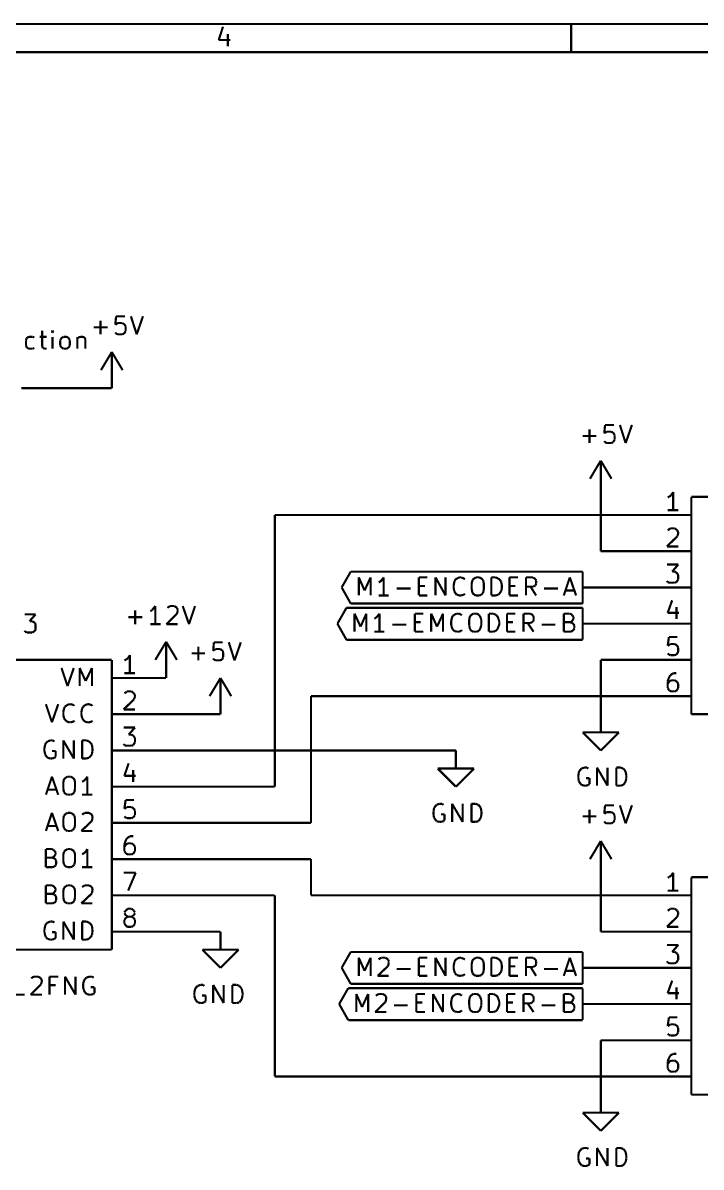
# Model space of a CAD drawing. Header units: millimetres. Extents: x 10 to 287, y 10 to 200.
# Drawn here: x 171.6 to 219.1, y 119.9 to 200.1 of the extents above; entities that cross this region are included whole.
import ezdxf

# ---------------------------------------------------------------- set-up
doc = ezdxf.new("R2010")
doc.units = ezdxf.units.MM
doc.layers.add('P', color=7, linetype='Continuous')

msp = doc.modelspace()

# ---------------------------------------------------------------- linework, layer by layer
at = {"layer": 'P', "const_width": 0.152}
for points in [[(286.985, 200.007), (10.001, 200.007)], [(185.596, 199.813), (185.297, 198.878)], [(210.009, 198.032), (210.009, 200.007)], [(185.932, 199.302), (185.932, 198.438)], [(185.297, 198.878), (186.108, 198.878)], [(285.009, 198.032), (11.977, 198.032)], [(177.006, 178.241), (177.006, 179.211)], [(178.1, 179.511), (178.047, 178.911)], [(178.047, 178.911), (178.1, 178.964)], [(178.717, 179.511), (178.1, 179.511)], [(178.1, 178.964), (178.223, 179.035)], [(178.223, 179.035), (178.523, 179.035)], [(178.523, 179.035), (178.664, 178.964)], [(178.664, 178.964), (178.717, 178.911)], [(178.717, 178.911), (178.77, 178.788)], [(179.141, 179.511), (179.546, 178.241)], [(179.546, 178.241), (179.987, 179.511)], [(171.873, 178.029), (171.997, 178.065)], [(171.997, 178.065), (172.261, 178.065)], [(172.261, 178.065), (172.367, 178.029)], [(172.738, 178.065), (173.232, 178.065)], [(172.914, 178.506), (172.914, 177.412)], [(173.637, 178.506), (173.584, 178.417)], [(173.584, 178.417), (173.637, 178.382)], [(173.708, 178.417), (173.637, 178.506)], [(173.637, 178.506), (173.637, 178.382)], [(173.637, 178.382), (173.708, 178.417)], [(173.637, 177.236), (173.637, 178.065)], [(174.325, 178.029), (174.413, 178.065)], [(174.413, 178.065), (174.625, 178.065)], [(174.625, 178.065), (174.731, 178.029)], [(175.383, 178.065), (175.383, 177.236)], [(175.454, 178.029), (175.595, 178.065)], [(175.595, 178.065), (175.772, 178.065)], [(175.772, 178.065), (175.895, 178.029)], [(176.53, 178.735), (177.5, 178.735)], [(178.1, 178.294), (178.047, 178.382)], [(178.223, 178.241), (178.1, 178.294)], [(178.523, 178.241), (178.223, 178.241)], [(178.664, 178.294), (178.523, 178.241)], [(178.717, 178.382), (178.664, 178.294)], [(178.77, 178.47), (178.717, 178.382)], [(178.77, 178.788), (178.77, 178.47)], [(171.785, 177.835), (171.82, 177.941)], [(171.785, 177.465), (171.785, 177.835)], [(171.82, 177.359), (171.785, 177.465)], [(171.82, 177.941), (171.873, 178.029)], [(171.873, 177.288), (171.82, 177.359)], [(171.997, 177.236), (171.873, 177.288)], [(172.367, 177.288), (172.261, 177.236)], [(172.914, 177.412), (172.967, 177.288)], [(172.967, 177.288), (173.09, 177.236)], [(174.184, 177.835), (174.237, 177.941)], [(174.184, 177.465), (174.184, 177.835)], [(174.237, 177.359), (174.184, 177.465)], [(174.237, 177.941), (174.325, 178.029)], [(174.325, 177.288), (174.237, 177.359)], [(174.413, 177.236), (174.325, 177.288)], [(174.731, 177.288), (174.625, 177.236)], [(174.731, 178.029), (174.801, 177.941)], [(174.801, 177.359), (174.731, 177.288)], [(174.801, 177.941), (174.854, 177.835)], [(174.854, 177.465), (174.801, 177.359)], [(174.854, 177.835), (174.854, 177.465)], [(175.383, 177.941), (175.454, 178.029)], [(175.895, 178.029), (175.948, 177.888)], [(175.948, 177.888), (175.948, 177.236)], [(172.261, 177.236), (171.997, 177.236)], [(173.09, 177.236), (173.232, 177.236)], [(174.625, 177.236), (174.413, 177.236)], [(177.042, 175.736), (177.8, 177.006)], [(177.8, 174.466), (177.8, 177.006)], [(177.8, 177.006), (178.558, 175.736)], [(171.45, 174.466), (177.8, 174.466)], [(212.39, 171.891), (212.337, 171.291)], [(213.007, 171.891), (212.39, 171.891)], [(213.431, 171.891), (213.836, 170.621)], [(213.836, 170.621), (214.277, 171.891)], [(210.82, 171.115), (211.79, 171.115)], [(211.296, 170.621), (211.296, 171.591)], [(212.337, 171.291), (212.39, 171.344)], [(212.39, 171.344), (212.513, 171.415)], [(212.513, 171.415), (212.831, 171.415)], [(212.831, 171.415), (212.954, 171.344)], [(212.954, 171.344), (213.007, 171.291)], [(213.007, 171.291), (213.06, 171.168)], [(213.06, 170.85), (213.007, 170.762)], [(213.06, 171.168), (213.06, 170.85)], [(212.39, 170.674), (212.337, 170.762)], [(212.513, 170.621), (212.39, 170.674)], [(212.831, 170.621), (212.513, 170.621)], [(212.954, 170.674), (212.831, 170.621)], [(213.007, 170.762), (212.954, 170.674)], [(211.332, 168.116), (212.09, 169.386)], [(212.09, 166.846), (212.09, 169.386)], [(212.09, 169.386), (212.848, 168.116)], [(212.09, 166.846), (212.09, 163.036)], [(216.905, 166.864), (216.782, 166.811)], [(217.047, 166.987), (216.905, 166.864)], [(217.17, 167.181), (217.047, 166.987)], [(217.17, 165.911), (217.17, 167.181)], [(218.44, 166.846), (218.44, 151.606)], [(241.3, 166.846), (218.44, 166.846)], [(189.23, 146.526), (189.23, 165.576)], [(189.23, 165.576), (215.9, 165.576)], [(218.44, 165.576), (215.9, 165.576)], [(217.523, 165.911), (216.782, 165.911)], [(216.782, 164.5), (216.87, 164.553)], [(216.87, 164.553), (216.958, 164.641)], [(216.958, 164.641), (217.276, 164.641)], [(217.276, 164.641), (217.399, 164.553)], [(217.399, 164.553), (217.452, 164.5)], [(217.452, 164.5), (217.523, 164.377)], [(217.452, 164.077), (216.729, 163.371)], [(217.523, 164.271), (217.452, 164.077)], [(217.523, 164.377), (217.523, 164.271)], [(215.9, 163.036), (212.09, 163.036)], [(218.44, 163.036), (215.9, 163.036)], [(216.729, 163.371), (217.523, 163.371)], [(216.729, 162.101), (217.523, 162.101)], [(217.523, 162.101), (217.099, 161.608)], [(194.557, 161.608), (193.922, 160.496)], [(210.82, 161.608), (194.557, 161.608)], [(195.121, 159.932), (195.121, 161.202)], [(195.121, 161.202), (195.527, 160.285)], [(195.527, 160.285), (195.95, 161.202)], [(195.95, 161.202), (195.95, 159.932)], [(196.868, 161.202), (196.744, 161.025)], [(196.868, 159.932), (196.868, 161.202)], [(199.337, 159.932), (199.337, 161.202)], [(199.337, 161.202), (199.937, 161.202)], [(200.501, 159.932), (200.501, 161.202)], [(200.501, 161.202), (201.207, 159.932)], [(201.207, 159.932), (201.207, 161.202)], [(202.001, 161.131), (202.177, 161.202)], [(202.177, 161.202), (202.3, 161.202)], [(202.3, 161.202), (202.477, 161.131)], [(203.218, 161.131), (203.341, 161.202)], [(203.341, 161.202), (203.57, 161.202)], [(203.57, 161.202), (203.712, 161.131)], [(204.417, 159.932), (204.417, 161.202)], [(204.417, 161.202), (204.717, 161.202)], [(204.717, 161.202), (204.893, 161.131)], [(205.687, 159.932), (205.687, 161.202)], [(205.687, 161.202), (206.287, 161.202)], [(206.851, 159.932), (206.851, 161.202)], [(206.851, 161.202), (207.345, 161.202)], [(207.345, 161.202), (207.433, 161.131)], [(209.497, 159.932), (209.92, 161.202)], [(209.92, 161.202), (210.361, 159.932)], [(210.82, 160.496), (210.82, 161.608)], [(217.099, 161.608), (217.276, 161.608)], [(217.276, 161.608), (217.399, 161.537)], [(217.399, 161.537), (217.452, 161.484)], [(217.452, 161.484), (217.523, 161.361)], [(217.523, 161.361), (217.523, 161.061)], [(193.922, 160.496), (194.557, 159.367)], [(196.621, 160.902), (196.515, 160.849)], [(196.744, 161.025), (196.621, 160.902)], [(197.785, 160.426), (198.755, 160.426)], [(199.337, 160.602), (199.76, 160.602)], [(201.771, 160.637), (201.824, 160.902)], [(201.771, 160.461), (201.771, 160.637)], [(201.824, 160.232), (201.771, 160.461)], [(201.824, 160.902), (201.877, 161.025)], [(201.877, 161.025), (202.001, 161.131)], [(202.477, 161.131), (202.565, 161.078)], [(203.041, 160.778), (203.094, 161.025)], [(203.041, 160.373), (203.041, 160.778)], [(203.094, 161.025), (203.218, 161.131)], [(203.712, 161.131), (203.835, 161.025)], [(203.835, 161.025), (203.888, 160.778)], [(203.888, 160.778), (203.888, 160.373)], [(204.893, 161.131), (205.017, 161.025)], [(205.017, 161.025), (205.105, 160.902)], [(205.105, 160.902), (205.158, 160.637)], [(205.158, 160.461), (205.105, 160.232)], [(205.158, 160.637), (205.158, 160.461)], [(205.687, 160.602), (206.11, 160.602)], [(207.345, 160.549), (206.851, 160.549)], [(207.557, 159.932), (207.169, 160.549)], [(207.433, 160.602), (207.345, 160.549)], [(207.433, 161.131), (207.522, 161.078)], [(207.522, 160.637), (207.433, 160.602)], [(207.522, 161.078), (207.557, 160.955)], [(207.557, 160.778), (207.522, 160.637)], [(207.557, 160.955), (207.557, 160.778)], [(208.121, 160.426), (209.091, 160.426)], [(210.82, 159.367), (210.82, 160.496)], [(215.9, 160.496), (210.82, 160.496)], [(218.44, 160.496), (215.9, 160.496)], [(216.782, 160.867), (216.729, 160.955)], [(216.905, 160.831), (216.782, 160.867)], [(217.276, 160.831), (216.905, 160.831)], [(217.399, 160.867), (217.276, 160.831)], [(217.452, 160.955), (217.399, 160.867)], [(217.523, 161.061), (217.452, 160.955)], [(197.22, 159.932), (196.515, 159.932)], [(199.937, 159.932), (199.337, 159.932)], [(201.877, 160.108), (201.824, 160.232)], [(202.001, 159.985), (201.877, 160.108)], [(202.177, 159.932), (202.001, 159.985)], [(202.3, 159.932), (202.177, 159.932)], [(202.477, 159.985), (202.3, 159.932)], [(202.565, 160.055), (202.477, 159.985)], [(203.094, 160.108), (203.041, 160.373)], [(203.218, 159.985), (203.094, 160.108)], [(203.341, 159.932), (203.218, 159.985)], [(203.57, 159.932), (203.341, 159.932)], [(203.712, 159.985), (203.57, 159.932)], [(203.835, 160.108), (203.712, 159.985)], [(203.888, 160.373), (203.835, 160.108)], [(204.717, 159.932), (204.417, 159.932)], [(204.893, 159.985), (204.717, 159.932)], [(205.017, 160.108), (204.893, 159.985)], [(205.105, 160.232), (205.017, 160.108)], [(206.287, 159.932), (205.687, 159.932)], [(209.621, 160.285), (210.238, 160.285)], [(217.099, 159.597), (216.782, 158.715)], [(179.44, 157.921), (179.44, 158.891)], [(180.622, 158.891), (180.499, 158.838)], [(180.71, 159.015), (180.622, 158.891)], [(180.852, 159.191), (180.71, 159.015)], [(180.852, 157.921), (180.852, 159.191)], [(181.698, 159.068), (181.769, 159.12)], [(181.769, 159.12), (181.892, 159.191)], [(181.892, 159.191), (182.192, 159.191)], [(182.192, 159.191), (182.298, 159.12)], [(182.298, 159.12), (182.368, 159.068)], [(182.368, 159.068), (182.421, 158.944)], [(182.421, 158.838), (182.368, 158.644)], [(182.421, 158.944), (182.421, 158.838)], [(182.774, 159.191), (183.215, 157.921)], [(183.215, 157.921), (183.638, 159.191)], [(194.257, 159.068), (193.622, 157.956)], [(210.82, 159.068), (194.257, 159.068)], [(194.557, 159.367), (210.82, 159.367)], [(210.82, 157.956), (210.82, 159.068)], [(217.399, 159.12), (217.399, 158.291)], [(171.679, 158.609), (172.455, 158.609)], [(172.455, 158.609), (172.032, 158.133)], [(172.032, 158.133), (172.208, 158.133)], [(172.208, 158.133), (172.332, 158.062)], [(172.332, 158.062), (172.42, 158.009)], [(172.42, 158.009), (172.455, 157.886)], [(178.964, 158.415), (179.952, 158.415)], [(182.368, 158.644), (181.628, 157.921)], [(194.822, 157.392), (194.822, 158.662)], [(194.822, 158.662), (195.245, 157.745)], [(195.245, 157.745), (195.651, 158.662)], [(195.651, 158.662), (195.651, 157.392)], [(196.321, 158.362), (196.215, 158.309)], [(196.444, 158.485), (196.321, 158.362)], [(196.568, 158.662), (196.444, 158.485)], [(196.568, 157.392), (196.568, 158.662)], [(199.055, 157.392), (199.055, 158.662)], [(199.055, 158.662), (199.637, 158.662)], [(199.055, 158.062), (199.461, 158.062)], [(200.201, 157.392), (200.201, 158.662)], [(200.201, 158.662), (200.607, 157.745)], [(200.607, 157.745), (201.03, 158.662)], [(201.03, 158.662), (201.03, 157.392)], [(201.595, 158.097), (201.648, 158.362)], [(201.595, 157.921), (201.595, 158.097)], [(201.648, 158.362), (201.701, 158.485)], [(201.701, 158.485), (201.824, 158.591)], [(201.824, 158.591), (202.001, 158.662)], [(202.001, 158.662), (202.124, 158.662)], [(202.124, 158.662), (202.3, 158.591)], [(202.3, 158.591), (202.353, 158.538)], [(202.865, 158.238), (202.918, 158.485)], [(202.865, 157.833), (202.865, 158.238)], [(202.918, 158.485), (203.041, 158.591)], [(203.041, 158.591), (203.147, 158.662)], [(203.147, 158.662), (203.394, 158.662)], [(203.394, 158.662), (203.535, 158.591)], [(203.535, 158.591), (203.623, 158.485)], [(203.623, 158.485), (203.712, 158.238)], [(203.712, 158.238), (203.712, 157.833)], [(204.241, 157.392), (204.241, 158.662)], [(204.241, 158.662), (204.541, 158.662)], [(204.541, 158.662), (204.717, 158.591)], [(204.717, 158.591), (204.84, 158.485)], [(204.84, 158.485), (204.893, 158.362)], [(204.893, 158.362), (204.982, 158.097)], [(204.982, 158.097), (204.982, 157.921)], [(205.511, 157.392), (205.511, 158.662)], [(205.511, 158.662), (206.11, 158.662)], [(205.511, 158.062), (205.934, 158.062)], [(206.675, 157.392), (206.675, 158.662)], [(206.675, 158.662), (207.169, 158.662)], [(207.169, 158.009), (206.675, 158.009)], [(207.38, 157.392), (206.957, 158.009)], [(207.169, 158.662), (207.257, 158.591)], [(207.257, 158.062), (207.169, 158.009)], [(207.257, 158.591), (207.345, 158.538)], [(207.345, 158.097), (207.257, 158.062)], [(207.345, 158.538), (207.38, 158.415)], [(207.38, 158.238), (207.345, 158.097)], [(207.38, 158.415), (207.38, 158.238)], [(209.497, 157.392), (209.497, 158.662)], [(209.497, 158.662), (209.92, 158.662)], [(209.92, 158.062), (209.497, 158.062)], [(209.92, 158.662), (210.062, 158.591)], [(210.062, 158.097), (209.92, 158.062)], [(209.92, 158.062), (210.097, 158.009)], [(210.062, 158.591), (210.097, 158.538)], [(210.097, 158.186), (210.062, 158.097)], [(210.097, 158.538), (210.185, 158.415)], [(210.185, 158.309), (210.097, 158.186)], [(210.097, 158.009), (210.185, 157.921)], [(210.185, 158.415), (210.185, 158.309)], [(216.782, 158.715), (217.576, 158.715)], [(171.732, 157.392), (171.679, 157.462)], [(171.856, 157.339), (171.732, 157.392)], [(172.208, 157.339), (171.856, 157.339)], [(172.332, 157.392), (172.208, 157.339)], [(172.42, 157.462), (172.332, 157.392)], [(172.455, 157.568), (172.42, 157.462)], [(172.455, 157.886), (172.455, 157.568)], [(181.222, 157.921), (180.499, 157.921)], [(181.628, 157.921), (182.421, 157.921)], [(193.622, 157.956), (194.257, 156.827)], [(196.921, 157.392), (196.215, 157.392)], [(197.485, 157.886), (198.455, 157.886)], [(199.637, 157.392), (199.055, 157.392)], [(201.648, 157.692), (201.595, 157.921)], [(201.701, 157.568), (201.648, 157.692)], [(201.824, 157.445), (201.701, 157.568)], [(202.001, 157.392), (201.824, 157.445)], [(202.124, 157.392), (202.001, 157.392)], [(202.3, 157.445), (202.124, 157.392)], [(202.353, 157.515), (202.3, 157.445)], [(202.918, 157.568), (202.865, 157.833)], [(203.041, 157.445), (202.918, 157.568)], [(203.147, 157.392), (203.041, 157.445)], [(203.394, 157.392), (203.147, 157.392)], [(203.535, 157.445), (203.394, 157.392)], [(203.623, 157.568), (203.535, 157.445)], [(203.712, 157.833), (203.623, 157.568)], [(204.541, 157.392), (204.241, 157.392)], [(204.717, 157.445), (204.541, 157.392)], [(204.84, 157.568), (204.717, 157.445)], [(204.893, 157.692), (204.84, 157.568)], [(204.982, 157.921), (204.893, 157.692)], [(206.11, 157.392), (205.511, 157.392)], [(207.945, 157.886), (208.915, 157.886)], [(209.973, 157.392), (209.497, 157.392)], [(210.097, 157.445), (209.973, 157.392)], [(210.185, 157.515), (210.097, 157.445)], [(210.185, 157.921), (210.238, 157.833)], [(210.238, 157.621), (210.185, 157.515)], [(210.238, 157.833), (210.238, 157.621)], [(210.82, 156.827), (210.82, 157.956)], [(215.9, 157.956), (210.82, 157.956)], [(218.44, 157.956), (215.9, 157.956)], [(181.61, 156.686), (180.852, 155.416)], [(182.368, 155.416), (181.61, 156.686)], [(181.61, 154.146), (181.61, 156.686)], [(184.961, 156.651), (184.908, 156.051)], [(185.579, 156.651), (184.961, 156.651)], [(186.002, 156.651), (186.408, 155.381)], [(186.408, 155.381), (186.849, 156.651)], [(194.257, 156.827), (210.82, 156.827)], [(216.87, 157.021), (216.782, 156.404)], [(216.782, 156.404), (216.87, 156.457)], [(217.452, 157.021), (216.87, 157.021)], [(216.87, 156.457), (216.958, 156.528)], [(216.958, 156.528), (217.276, 156.528)], [(217.276, 156.528), (217.399, 156.457)], [(217.399, 156.457), (217.452, 156.404)], [(217.452, 156.404), (217.523, 156.281)], [(179.07, 155.751), (178.947, 155.557)], [(179.07, 154.481), (179.07, 155.751)], [(183.392, 155.875), (184.344, 155.875)], [(183.868, 155.381), (183.868, 156.351)], [(184.908, 156.051), (184.961, 156.104)], [(184.961, 156.104), (185.085, 156.175)], [(185.085, 156.175), (185.385, 156.175)], [(185.385, 156.175), (185.526, 156.104)], [(185.526, 156.104), (185.579, 156.051)], [(185.579, 156.051), (185.614, 155.928)], [(185.614, 155.61), (185.579, 155.522)], [(185.614, 155.928), (185.614, 155.61)], [(216.87, 155.787), (216.782, 155.875)], [(216.958, 155.751), (216.87, 155.787)], [(217.276, 155.751), (216.958, 155.751)], [(217.399, 155.787), (217.276, 155.751)], [(217.452, 155.875), (217.399, 155.787)], [(217.523, 155.981), (217.452, 155.875)], [(217.523, 156.281), (217.523, 155.981)], [(177.8, 155.416), (165.1, 155.416)], [(165.1, 155.416), (177.8, 155.416)], [(174.272, 154.852), (174.696, 153.582)], [(174.696, 153.582), (175.137, 154.852)], [(175.542, 153.582), (175.542, 154.852)], [(175.542, 154.852), (175.966, 153.935)], [(175.966, 153.935), (176.407, 154.852)], [(176.407, 154.852), (176.407, 153.582)], [(177.8, 155.416), (177.8, 135.096)], [(177.8, 135.096), (177.8, 155.416)], [(178.805, 155.434), (178.682, 155.381)], [(178.947, 155.557), (178.805, 155.434)], [(184.961, 155.434), (184.908, 155.522)], [(185.085, 155.381), (184.961, 155.434)], [(185.385, 155.381), (185.085, 155.381)], [(185.526, 155.434), (185.385, 155.381)], [(185.579, 155.522), (185.526, 155.434)], [(215.9, 155.416), (212.09, 155.416)], [(212.09, 155.416), (212.09, 151.606)], [(218.44, 155.416), (215.9, 155.416)], [(177.8, 154.146), (180.34, 154.146)], [(179.423, 154.481), (178.682, 154.481)], [(181.61, 154.146), (180.34, 154.146)], [(185.42, 154.146), (184.662, 152.876)], [(186.178, 152.876), (185.42, 154.146)], [(185.42, 151.606), (185.42, 154.146)], [(216.87, 154.164), (216.782, 153.917)], [(216.958, 154.34), (216.87, 154.164)], [(217.047, 153.988), (216.905, 153.917)], [(217.047, 154.393), (216.958, 154.34)], [(217.17, 154.481), (217.047, 154.393)], [(217.276, 153.988), (217.047, 153.988)], [(217.399, 154.481), (217.17, 154.481)], [(217.399, 153.917), (217.276, 153.988)], [(178.77, 153.123), (178.858, 153.211)], [(178.858, 153.211), (179.176, 153.211)], [(179.176, 153.211), (179.299, 153.123)], [(216.782, 153.917), (216.782, 153.441)], [(216.87, 153.864), (216.782, 153.741)], [(216.782, 153.441), (216.87, 153.335)], [(216.905, 153.917), (216.87, 153.864)], [(216.87, 153.335), (216.905, 153.247)], [(216.905, 153.247), (217.047, 153.211)], [(217.047, 153.211), (217.276, 153.211)], [(217.276, 153.211), (217.399, 153.247)], [(217.452, 153.864), (217.399, 153.917)], [(217.399, 153.247), (217.452, 153.335)], [(217.523, 153.741), (217.452, 153.864)], [(217.452, 153.335), (217.523, 153.441)], [(217.523, 153.441), (217.523, 153.741)], [(179.352, 152.647), (178.629, 151.941)], [(178.682, 153.07), (178.77, 153.123)], [(179.299, 153.123), (179.352, 153.07)], [(179.352, 153.07), (179.423, 152.947)], [(179.423, 152.841), (179.352, 152.647)], [(179.423, 152.947), (179.423, 152.841)], [(215.9, 152.876), (191.77, 152.876)], [(191.77, 152.876), (191.77, 143.986)], [(218.44, 152.876), (215.9, 152.876)], [(173.179, 152.312), (173.602, 151.042)], [(173.602, 151.042), (174.043, 152.312)], [(174.396, 151.747), (174.449, 152.012)], [(174.396, 151.571), (174.396, 151.747)], [(174.449, 151.342), (174.396, 151.571)], [(174.449, 152.012), (174.519, 152.135)], [(174.519, 152.135), (174.643, 152.241)], [(174.643, 152.241), (174.819, 152.312)], [(174.819, 152.312), (174.925, 152.312)], [(174.925, 152.312), (175.137, 152.241)], [(175.137, 152.241), (175.172, 152.188)], [(175.666, 151.747), (175.719, 152.012)], [(175.666, 151.571), (175.666, 151.747)], [(175.719, 151.342), (175.666, 151.571)], [(175.719, 152.012), (175.789, 152.135)], [(175.789, 152.135), (175.913, 152.241)], [(175.913, 152.241), (176.089, 152.312)], [(176.089, 152.312), (176.195, 152.312)], [(176.195, 152.312), (176.407, 152.241)], [(176.407, 152.241), (176.442, 152.188)], [(177.8, 151.606), (180.34, 151.606)], [(178.629, 151.941), (179.423, 151.941)], [(185.42, 151.606), (180.34, 151.606)], [(212.09, 151.606), (212.09, 150.336)], [(218.44, 151.606), (241.3, 151.606)], [(174.519, 151.218), (174.449, 151.342)], [(174.643, 151.095), (174.519, 151.218)], [(174.819, 151.042), (174.643, 151.095)], [(174.925, 151.042), (174.819, 151.042)], [(175.137, 151.095), (174.925, 151.042)], [(175.172, 151.165), (175.137, 151.095)], [(175.789, 151.218), (175.719, 151.342)], [(175.913, 151.095), (175.789, 151.218)], [(176.089, 151.042), (175.913, 151.095)], [(176.195, 151.042), (176.089, 151.042)], [(176.407, 151.095), (176.195, 151.042)], [(176.442, 151.165), (176.407, 151.095)], [(178.629, 150.671), (179.423, 150.671)], [(179.423, 150.671), (178.982, 150.178)], [(178.982, 150.178), (179.176, 150.178)], [(179.176, 150.178), (179.299, 150.107)], [(179.299, 150.107), (179.352, 150.054)], [(179.352, 150.054), (179.423, 149.931)], [(212.09, 149.066), (210.82, 150.336)], [(210.82, 150.336), (212.09, 150.336)], [(212.09, 150.336), (213.36, 150.336)], [(213.36, 150.336), (212.09, 149.066)], [(173.126, 149.472), (173.073, 149.207)], [(173.073, 149.207), (173.073, 149.031)], [(173.179, 149.595), (173.126, 149.472)], [(173.302, 149.701), (173.179, 149.595)], [(173.478, 149.772), (173.302, 149.701)], [(173.655, 149.772), (173.478, 149.772)], [(173.778, 149.701), (173.655, 149.772)], [(174.396, 148.502), (174.396, 149.772)], [(174.396, 149.772), (175.137, 148.502)], [(175.137, 148.502), (175.137, 149.772)], [(175.719, 148.502), (175.719, 149.772)], [(175.719, 149.772), (176.018, 149.772)], [(176.018, 149.772), (176.195, 149.701)], [(176.195, 149.701), (176.318, 149.595)], [(176.318, 149.595), (176.407, 149.472)], [(176.407, 149.472), (176.442, 149.207)], [(176.442, 149.207), (176.442, 149.031)], [(178.682, 149.437), (178.629, 149.525)], [(178.805, 149.401), (178.682, 149.437)], [(179.176, 149.401), (178.805, 149.401)], [(179.299, 149.437), (179.176, 149.401)], [(179.352, 149.525), (179.299, 149.437)], [(179.423, 149.631), (179.352, 149.525)], [(179.423, 149.931), (179.423, 149.631)], [(173.073, 149.031), (173.126, 148.802)], [(173.126, 148.802), (173.179, 148.678)], [(173.179, 148.678), (173.302, 148.555)], [(173.302, 148.555), (173.478, 148.502)], [(173.478, 148.502), (173.602, 148.502)], [(173.867, 149.031), (173.602, 149.031)], [(173.602, 148.502), (173.778, 148.555)], [(173.778, 148.555), (173.867, 148.625)], [(173.867, 148.625), (173.867, 149.031)], [(176.018, 148.502), (175.719, 148.502)], [(176.195, 148.555), (176.018, 148.502)], [(176.318, 148.678), (176.195, 148.555)], [(176.407, 148.802), (176.318, 148.678)], [(176.442, 149.031), (176.407, 148.802)], [(177.8, 149.066), (180.34, 149.066)], [(180.34, 149.066), (201.93, 149.066)], [(201.93, 149.066), (201.93, 147.796)], [(178.982, 148.167), (178.682, 147.285)], [(179.299, 147.69), (179.299, 146.861)], [(201.93, 146.526), (200.66, 147.796)], [(200.66, 147.796), (201.93, 147.796)], [(201.93, 147.796), (203.2, 147.796)], [(203.2, 147.796), (201.93, 146.526)], [(210.555, 147.567), (210.52, 147.302)], [(210.644, 147.69), (210.555, 147.567)], [(210.732, 147.796), (210.644, 147.69)], [(210.943, 147.867), (210.732, 147.796)], [(211.12, 147.867), (210.943, 147.867)], [(211.226, 147.796), (211.12, 147.867)], [(211.825, 146.597), (211.825, 147.867)], [(211.825, 147.867), (212.566, 146.597)], [(212.566, 146.597), (212.566, 147.867)], [(213.184, 146.597), (213.184, 147.867)], [(213.184, 147.867), (213.483, 147.867)], [(213.483, 147.867), (213.66, 147.796)], [(213.66, 147.796), (213.766, 147.69)], [(213.766, 147.69), (213.836, 147.567)], [(213.836, 147.567), (213.889, 147.302)], [(173.179, 145.962), (173.602, 147.232)], [(173.602, 147.232), (174.043, 145.962)], [(174.396, 146.808), (174.449, 147.055)], [(174.396, 146.403), (174.396, 146.808)], [(174.449, 147.055), (174.572, 147.161)], [(174.572, 147.161), (174.696, 147.232)], [(174.696, 147.232), (174.925, 147.232)], [(174.925, 147.232), (175.048, 147.161)], [(175.048, 147.161), (175.172, 147.055)], [(175.172, 147.055), (175.225, 146.808)], [(175.225, 146.808), (175.225, 146.403)], [(175.842, 146.932), (175.719, 146.879)], [(175.966, 147.055), (175.842, 146.932)], [(176.089, 147.232), (175.966, 147.055)], [(176.089, 145.962), (176.089, 147.232)], [(178.682, 147.285), (179.476, 147.285)], [(210.52, 147.302), (210.52, 147.126)], [(210.52, 147.126), (210.555, 146.897)], [(210.555, 146.897), (210.644, 146.773)], [(210.644, 146.773), (210.732, 146.65)], [(211.296, 147.126), (211.049, 147.126)], [(211.296, 146.72), (211.296, 147.126)], [(213.766, 146.773), (213.66, 146.65)], [(213.836, 146.897), (213.766, 146.773)], [(213.889, 147.126), (213.836, 146.897)], [(213.889, 147.302), (213.889, 147.126)], [(173.302, 146.315), (173.902, 146.315)], [(174.449, 146.138), (174.396, 146.403)], [(174.572, 146.015), (174.449, 146.138)], [(174.696, 145.962), (174.572, 146.015)], [(174.925, 145.962), (174.696, 145.962)], [(175.048, 146.015), (174.925, 145.962)], [(175.172, 146.138), (175.048, 146.015)], [(175.225, 146.403), (175.172, 146.138)], [(176.442, 145.962), (175.719, 145.962)], [(177.8, 146.526), (180.34, 146.526)], [(180.34, 146.526), (189.23, 146.526)], [(210.732, 146.65), (210.943, 146.597)], [(210.943, 146.597), (211.049, 146.597)], [(211.049, 146.597), (211.226, 146.65)], [(211.226, 146.65), (211.296, 146.72)], [(213.483, 146.597), (213.184, 146.597)], [(213.66, 146.65), (213.483, 146.597)], [(178.77, 145.591), (178.682, 144.974)], [(179.352, 145.591), (178.77, 145.591)], [(200.484, 145.15), (200.395, 145.027)], [(200.572, 145.256), (200.484, 145.15)], [(200.783, 145.327), (200.572, 145.256)], [(200.96, 145.327), (200.783, 145.327)], [(201.066, 145.256), (200.96, 145.327)], [(201.665, 144.057), (201.665, 145.327)], [(201.665, 145.327), (202.406, 144.057)], [(202.406, 144.057), (202.406, 145.327)], [(203.024, 144.057), (203.024, 145.327)], [(203.024, 145.327), (203.323, 145.327)], [(203.323, 145.327), (203.5, 145.256)], [(203.5, 145.256), (203.606, 145.15)], [(203.606, 145.15), (203.676, 145.027)], [(212.39, 145.221), (212.337, 144.621)], [(213.007, 145.221), (212.39, 145.221)], [(213.431, 145.221), (213.836, 143.951)], [(213.836, 143.951), (214.277, 145.221)], [(173.179, 143.422), (173.602, 144.692)], [(173.602, 144.692), (174.043, 143.422)], [(174.396, 144.268), (174.449, 144.515)], [(174.449, 144.515), (174.572, 144.621)], [(174.572, 144.621), (174.696, 144.692)], [(174.696, 144.692), (174.925, 144.692)], [(174.925, 144.692), (175.048, 144.621)], [(175.048, 144.621), (175.172, 144.515)], [(175.172, 144.515), (175.225, 144.268)], [(175.719, 144.568), (175.789, 144.621)], [(175.789, 144.621), (175.913, 144.692)], [(175.913, 144.692), (176.195, 144.692)], [(176.195, 144.692), (176.318, 144.621)], [(176.318, 144.621), (176.407, 144.568)], [(176.407, 144.568), (176.442, 144.445)], [(176.442, 144.445), (176.442, 144.339)], [(178.682, 144.974), (178.77, 145.027)], [(178.77, 144.357), (178.682, 144.445)], [(178.77, 145.027), (178.858, 145.098)], [(178.858, 144.321), (178.77, 144.357)], [(178.858, 145.098), (179.176, 145.098)], [(179.176, 145.098), (179.299, 145.027)], [(179.299, 144.357), (179.176, 144.321)], [(179.299, 145.027), (179.352, 144.974)], [(179.352, 144.445), (179.299, 144.357)], [(179.352, 144.974), (179.423, 144.851)], [(179.423, 144.533), (179.352, 144.445)], [(179.423, 144.851), (179.423, 144.533)], [(200.395, 145.027), (200.36, 144.762)], [(200.36, 144.762), (200.36, 144.586)], [(200.36, 144.586), (200.395, 144.357)], [(200.395, 144.357), (200.484, 144.233)], [(201.136, 144.586), (200.889, 144.586)], [(201.136, 144.18), (201.136, 144.586)], [(203.676, 144.357), (203.606, 144.233)], [(203.676, 145.027), (203.729, 144.762)], [(203.729, 144.586), (203.676, 144.357)], [(203.729, 144.762), (203.729, 144.586)], [(210.82, 144.445), (211.79, 144.445)], [(211.296, 143.951), (211.296, 144.921)], [(212.337, 144.621), (212.39, 144.674)], [(212.39, 144.674), (212.513, 144.745)], [(212.513, 144.745), (212.831, 144.745)], [(212.831, 144.745), (212.954, 144.674)], [(212.954, 144.674), (213.007, 144.621)], [(213.007, 144.621), (213.06, 144.498)], [(213.06, 144.498), (213.06, 144.18)], [(173.302, 143.775), (173.902, 143.775)], [(174.396, 143.863), (174.396, 144.268)], [(174.449, 143.598), (174.396, 143.863)], [(174.572, 143.475), (174.449, 143.598)], [(175.172, 143.598), (175.048, 143.475)], [(175.225, 143.863), (175.172, 143.598)], [(175.225, 144.268), (175.225, 143.863)], [(176.407, 144.127), (175.666, 143.422)], [(176.442, 144.339), (176.407, 144.127)], [(177.8, 143.986), (180.34, 143.986)], [(179.176, 144.321), (178.858, 144.321)], [(191.77, 143.986), (180.34, 143.986)], [(200.484, 144.233), (200.572, 144.11)], [(200.572, 144.11), (200.783, 144.057)], [(200.783, 144.057), (200.889, 144.057)], [(200.889, 144.057), (201.066, 144.11)], [(201.066, 144.11), (201.136, 144.18)], [(203.323, 144.057), (203.024, 144.057)], [(203.5, 144.11), (203.323, 144.057)], [(203.606, 144.233), (203.5, 144.11)], [(212.39, 144.004), (212.337, 144.092)], [(212.513, 143.951), (212.39, 144.004)], [(212.831, 143.951), (212.513, 143.951)], [(212.954, 144.004), (212.831, 143.951)], [(213.007, 144.092), (212.954, 144.004)], [(213.06, 144.18), (213.007, 144.092)], [(174.696, 143.422), (174.572, 143.475)], [(174.925, 143.422), (174.696, 143.422)], [(175.048, 143.475), (174.925, 143.422)], [(175.666, 143.422), (176.442, 143.422)], [(178.858, 142.91), (178.77, 142.734)], [(178.947, 142.963), (178.858, 142.91)], [(179.07, 143.051), (178.947, 142.963)], [(179.299, 143.051), (179.07, 143.051)], [(173.179, 140.882), (173.179, 142.152)], [(173.179, 142.152), (173.602, 142.152)], [(173.602, 142.152), (173.725, 142.081)], [(173.725, 142.081), (173.778, 142.028)], [(173.778, 142.028), (173.867, 141.905)], [(174.396, 141.728), (174.449, 141.975)], [(174.449, 141.975), (174.572, 142.081)], [(174.572, 142.081), (174.696, 142.152)], [(174.696, 142.152), (174.925, 142.152)], [(174.925, 142.152), (175.048, 142.081)], [(175.048, 142.081), (175.172, 141.975)], [(175.172, 141.975), (175.225, 141.728)], [(175.966, 141.975), (175.842, 141.852)], [(176.089, 142.152), (175.966, 141.975)], [(176.089, 140.882), (176.089, 142.152)], [(178.77, 142.734), (178.682, 142.487)], [(178.682, 142.487), (178.682, 141.993)], [(178.77, 142.434), (178.682, 142.311)], [(178.682, 141.993), (178.77, 141.905)], [(178.805, 142.487), (178.77, 142.434)], [(178.947, 142.558), (178.805, 142.487)], [(179.176, 142.558), (178.947, 142.558)], [(179.299, 142.487), (179.176, 142.558)], [(179.352, 142.434), (179.299, 142.487)], [(179.423, 142.311), (179.352, 142.434)], [(179.352, 141.905), (179.423, 141.993)], [(179.423, 141.993), (179.423, 142.311)], [(211.332, 141.446), (212.09, 142.716)], [(212.09, 140.176), (212.09, 142.716)], [(212.09, 142.716), (212.848, 141.446)], [(173.602, 141.552), (173.179, 141.552)], [(173.725, 141.587), (173.602, 141.552)], [(173.602, 141.552), (173.778, 141.499)], [(173.778, 141.676), (173.725, 141.587)], [(173.867, 141.799), (173.778, 141.676)], [(173.778, 141.499), (173.867, 141.411)], [(173.867, 141.905), (173.867, 141.799)], [(173.867, 141.411), (173.902, 141.323)], [(173.902, 141.323), (173.902, 141.111)], [(174.396, 141.323), (174.396, 141.728)], [(174.449, 141.058), (174.396, 141.323)], [(175.225, 141.323), (175.172, 141.058)], [(175.225, 141.728), (175.225, 141.323)], [(175.842, 141.852), (175.719, 141.799)], [(177.8, 141.446), (180.34, 141.446)], [(178.77, 141.905), (178.805, 141.817)], [(178.805, 141.817), (178.947, 141.781)], [(178.947, 141.781), (179.176, 141.781)], [(179.176, 141.781), (179.299, 141.817)], [(179.299, 141.817), (179.352, 141.905)], [(180.34, 141.446), (191.77, 141.446)], [(191.77, 141.446), (191.77, 138.906)], [(173.655, 140.882), (173.179, 140.882)], [(173.778, 140.935), (173.655, 140.882)], [(173.867, 141.005), (173.778, 140.935)], [(173.902, 141.111), (173.867, 141.005)], [(174.572, 140.935), (174.449, 141.058)], [(174.696, 140.882), (174.572, 140.935)], [(174.925, 140.882), (174.696, 140.882)], [(175.048, 140.935), (174.925, 140.882)], [(175.172, 141.058), (175.048, 140.935)], [(176.442, 140.882), (175.719, 140.882)], [(178.629, 140.494), (179.476, 140.494)], [(179.476, 140.494), (178.947, 139.241)], [(217.17, 140.494), (217.047, 140.317)], [(217.17, 139.241), (217.17, 140.494)], [(173.179, 138.342), (173.179, 139.612)], [(173.179, 139.612), (173.602, 139.612)], [(173.602, 139.612), (173.725, 139.541)], [(173.725, 139.541), (173.778, 139.488)], [(174.449, 139.435), (174.572, 139.541)], [(174.572, 139.541), (174.696, 139.612)], [(174.696, 139.612), (174.925, 139.612)], [(174.925, 139.612), (175.048, 139.541)], [(175.048, 139.541), (175.172, 139.435)], [(175.719, 139.488), (175.789, 139.541)], [(175.789, 139.541), (175.913, 139.612)], [(175.913, 139.612), (176.195, 139.612)], [(176.195, 139.612), (176.318, 139.541)], [(176.318, 139.541), (176.407, 139.488)], [(212.09, 140.176), (212.09, 136.366)], [(216.905, 140.194), (216.782, 140.141)], [(217.047, 140.317), (216.905, 140.194)], [(218.44, 140.176), (218.44, 124.936)], [(241.3, 140.176), (218.44, 140.176)], [(173.602, 139.012), (173.179, 139.012)], [(173.725, 139.047), (173.602, 139.012)], [(173.602, 139.012), (173.778, 138.959)], [(173.778, 139.136), (173.725, 139.047)], [(173.778, 139.488), (173.867, 139.365)], [(173.867, 139.259), (173.778, 139.136)], [(173.778, 138.959), (173.867, 138.871)], [(173.867, 139.365), (173.867, 139.259)], [(173.867, 138.871), (173.902, 138.783)], [(173.902, 138.783), (173.902, 138.571)], [(174.396, 139.188), (174.449, 139.435)], [(174.396, 138.783), (174.396, 139.188)], [(174.449, 138.518), (174.396, 138.783)], [(175.172, 139.435), (175.225, 139.188)], [(175.225, 138.783), (175.172, 138.518)], [(175.225, 139.188), (175.225, 138.783)], [(176.407, 139.047), (175.666, 138.342)], [(176.407, 139.488), (176.442, 139.365)], [(176.442, 139.259), (176.407, 139.047)], [(176.442, 139.365), (176.442, 139.259)], [(177.8, 138.906), (180.34, 138.906)], [(180.34, 138.906), (189.23, 138.906)], [(189.23, 138.906), (189.23, 126.206)], [(191.77, 138.906), (215.9, 138.906)], [(218.44, 138.906), (215.9, 138.906)], [(217.523, 139.241), (216.782, 139.241)], [(173.655, 138.342), (173.179, 138.342)], [(173.778, 138.395), (173.655, 138.342)], [(173.867, 138.465), (173.778, 138.395)], [(173.902, 138.571), (173.867, 138.465)], [(174.572, 138.395), (174.449, 138.518)], [(174.696, 138.342), (174.572, 138.395)], [(174.925, 138.342), (174.696, 138.342)], [(175.048, 138.395), (174.925, 138.342)], [(175.172, 138.518), (175.048, 138.395)], [(175.666, 138.342), (176.442, 138.342)], [(178.805, 137.883), (178.947, 137.971)], [(178.947, 137.971), (179.176, 137.971)], [(179.176, 137.971), (179.299, 137.883)], [(216.87, 137.883), (216.958, 137.971)], [(216.958, 137.971), (217.276, 137.971)], [(217.276, 137.971), (217.399, 137.883)], [(178.682, 137.707), (178.77, 137.83)], [(178.77, 137.53), (178.682, 137.654)], [(178.77, 137.301), (178.682, 137.178)], [(178.682, 137.178), (178.682, 136.913)], [(178.77, 137.83), (178.805, 137.883)], [(178.805, 137.478), (178.77, 137.53)], [(178.805, 137.354), (178.77, 137.301)], [(178.947, 137.407), (178.805, 137.478)], [(178.947, 137.407), (178.805, 137.354)], [(179.176, 137.407), (178.947, 137.407)], [(179.299, 137.478), (179.176, 137.407)], [(179.299, 137.354), (179.176, 137.407)], [(179.299, 137.883), (179.352, 137.83)], [(179.352, 137.53), (179.299, 137.478)], [(179.352, 137.301), (179.299, 137.354)], [(179.352, 137.83), (179.423, 137.707)], [(179.423, 137.654), (179.352, 137.53)], [(179.423, 137.178), (179.352, 137.301)], [(179.423, 136.913), (179.423, 137.178)], [(217.452, 137.407), (216.729, 136.701)], [(216.782, 137.83), (216.87, 137.883)], [(217.399, 137.883), (217.452, 137.83)], [(217.452, 137.83), (217.523, 137.707)], [(217.523, 137.601), (217.452, 137.407)], [(217.523, 137.707), (217.523, 137.601)], [(173.126, 136.772), (173.073, 136.507)], [(173.073, 136.507), (173.073, 136.331)], [(173.073, 136.331), (173.126, 136.102)], [(173.179, 136.895), (173.126, 136.772)], [(173.302, 137.001), (173.179, 136.895)], [(173.478, 137.072), (173.302, 137.001)], [(173.655, 137.072), (173.478, 137.072)], [(173.867, 136.331), (173.602, 136.331)], [(173.778, 137.001), (173.655, 137.072)], [(173.867, 135.925), (173.867, 136.331)], [(174.396, 135.802), (174.396, 137.072)], [(174.396, 137.072), (175.137, 135.802)], [(175.137, 135.802), (175.137, 137.072)], [(175.719, 135.802), (175.719, 137.072)], [(175.719, 137.072), (176.018, 137.072)], [(176.018, 137.072), (176.195, 137.001)], [(176.195, 137.001), (176.318, 136.895)], [(176.318, 136.895), (176.407, 136.772)], [(176.407, 136.772), (176.442, 136.507)], [(176.442, 136.331), (176.407, 136.102)], [(176.442, 136.507), (176.442, 136.331)], [(177.8, 136.366), (180.34, 136.366)], [(178.682, 136.913), (178.77, 136.825)], [(178.77, 136.825), (178.805, 136.737)], [(178.805, 136.737), (178.947, 136.701)], [(178.947, 136.701), (179.176, 136.701)], [(179.176, 136.701), (179.299, 136.737)], [(179.299, 136.737), (179.352, 136.825)], [(179.352, 136.825), (179.423, 136.913)], [(180.34, 136.366), (185.42, 136.366)], [(185.42, 136.366), (185.42, 135.096)], [(212.09, 136.366), (215.9, 136.366)], [(218.44, 136.366), (215.9, 136.366)], [(216.729, 136.701), (217.523, 136.701)], [(173.126, 136.102), (173.179, 135.978)], [(173.179, 135.978), (173.302, 135.855)], [(173.302, 135.855), (173.478, 135.802)], [(173.478, 135.802), (173.602, 135.802)], [(173.602, 135.802), (173.778, 135.855)], [(173.778, 135.855), (173.867, 135.925)], [(176.018, 135.802), (175.719, 135.802)], [(176.195, 135.855), (176.018, 135.802)], [(176.318, 135.978), (176.195, 135.855)], [(176.407, 136.102), (176.318, 135.978)], [(165.1, 135.096), (177.8, 135.096)], [(177.8, 135.096), (165.1, 135.096)], [(177.8, 135.096), (176.53, 135.096)], [(176.53, 135.096), (177.8, 135.096)], [(185.42, 135.096), (184.15, 135.096)], [(184.15, 135.096), (185.42, 133.826)], [(185.42, 133.826), (186.69, 135.096)], [(186.69, 135.096), (185.42, 135.096)], [(194.557, 134.938), (193.922, 133.826)], [(210.82, 134.938), (194.557, 134.938)], [(210.82, 133.826), (210.82, 134.938)], [(216.729, 135.431), (217.523, 135.431)], [(217.523, 135.431), (217.099, 134.938)], [(217.099, 134.938), (217.276, 134.938)], [(217.276, 134.938), (217.399, 134.867)], [(217.399, 134.867), (217.452, 134.814)], [(217.452, 134.814), (217.523, 134.691)], [(195.121, 133.262), (195.121, 134.532)], [(195.121, 134.532), (195.527, 133.615)], [(195.527, 133.615), (195.95, 134.532)], [(195.95, 134.532), (195.95, 133.262)], [(197.185, 133.967), (196.444, 133.262)], [(196.515, 134.408), (196.568, 134.461)], [(196.568, 134.461), (196.691, 134.532)], [(196.691, 134.532), (196.991, 134.532)], [(196.991, 134.532), (197.097, 134.461)], [(197.097, 134.461), (197.185, 134.408)], [(197.185, 134.408), (197.22, 134.285)], [(197.22, 134.179), (197.185, 133.967)], [(197.22, 134.285), (197.22, 134.179)], [(199.337, 133.262), (199.337, 134.532)], [(199.337, 134.532), (199.937, 134.532)], [(199.337, 133.932), (199.76, 133.932)], [(200.501, 133.262), (200.501, 134.532)], [(200.501, 134.532), (201.207, 133.262)], [(201.207, 133.262), (201.207, 134.532)], [(201.771, 133.967), (201.824, 134.232)], [(201.771, 133.791), (201.771, 133.967)], [(201.824, 134.232), (201.877, 134.355)], [(201.877, 134.355), (202.001, 134.461)], [(202.001, 134.461), (202.177, 134.532)], [(202.177, 134.532), (202.3, 134.532)], [(202.3, 134.532), (202.477, 134.461)], [(202.477, 134.461), (202.565, 134.408)], [(203.041, 134.108), (203.094, 134.355)], [(203.041, 133.703), (203.041, 134.108)], [(203.094, 134.355), (203.218, 134.461)], [(203.218, 134.461), (203.341, 134.532)], [(203.341, 134.532), (203.57, 134.532)], [(203.57, 134.532), (203.712, 134.461)], [(203.712, 134.461), (203.835, 134.355)], [(203.835, 134.355), (203.888, 134.108)], [(203.888, 134.108), (203.888, 133.703)], [(204.417, 133.262), (204.417, 134.532)], [(204.417, 134.532), (204.717, 134.532)], [(204.717, 134.532), (204.893, 134.461)], [(204.893, 134.461), (205.017, 134.355)], [(205.017, 134.355), (205.105, 134.232)], [(205.105, 134.232), (205.158, 133.967)], [(205.158, 133.967), (205.158, 133.791)], [(205.687, 133.262), (205.687, 134.532)], [(205.687, 134.532), (206.287, 134.532)], [(205.687, 133.932), (206.11, 133.932)], [(206.851, 133.262), (206.851, 134.532)], [(206.851, 134.532), (207.345, 134.532)], [(207.345, 134.532), (207.433, 134.461)], [(207.433, 133.932), (207.345, 133.879)], [(207.433, 134.461), (207.522, 134.408)], [(207.522, 133.967), (207.433, 133.932)], [(207.522, 134.408), (207.557, 134.285)], [(207.557, 134.108), (207.522, 133.967)], [(207.557, 134.285), (207.557, 134.108)], [(209.497, 133.262), (209.92, 134.532)], [(209.92, 134.532), (210.361, 133.262)], [(216.782, 134.197), (216.729, 134.285)], [(216.905, 134.144), (216.782, 134.197)], [(217.276, 134.144), (216.905, 134.144)], [(217.399, 134.197), (217.276, 134.144)], [(217.452, 134.285), (217.399, 134.197)], [(217.523, 134.373), (217.452, 134.285)], [(217.523, 134.691), (217.523, 134.373)], [(172.156, 133.085), (172.208, 133.138)], [(172.208, 133.138), (172.332, 133.209)], [(172.332, 133.209), (172.632, 133.209)], [(172.632, 133.209), (172.773, 133.138)], [(172.773, 133.138), (172.826, 133.085)], [(173.426, 131.939), (173.426, 133.209)], [(173.426, 133.209), (174.043, 133.209)], [(174.519, 131.939), (174.519, 133.209)], [(174.519, 133.209), (175.26, 131.939)], [(175.26, 131.939), (175.26, 133.209)], [(176.018, 133.138), (175.913, 133.033)], [(176.23, 133.209), (176.018, 133.138)], [(176.407, 133.209), (176.23, 133.209)], [(176.53, 133.138), (176.407, 133.209)], [(193.922, 133.826), (194.557, 132.697)], [(196.444, 133.262), (197.22, 133.262)], [(197.785, 133.738), (198.755, 133.738)], [(199.937, 133.262), (199.337, 133.262)], [(201.824, 133.562), (201.771, 133.791)], [(201.877, 133.438), (201.824, 133.562)], [(202.001, 133.315), (201.877, 133.438)], [(202.177, 133.262), (202.001, 133.315)], [(202.3, 133.262), (202.177, 133.262)], [(202.477, 133.315), (202.3, 133.262)], [(202.565, 133.385), (202.477, 133.315)], [(203.094, 133.438), (203.041, 133.703)], [(203.218, 133.315), (203.094, 133.438)], [(203.341, 133.262), (203.218, 133.315)], [(203.57, 133.262), (203.341, 133.262)], [(203.712, 133.315), (203.57, 133.262)], [(203.835, 133.438), (203.712, 133.315)], [(203.888, 133.703), (203.835, 133.438)], [(204.717, 133.262), (204.417, 133.262)], [(204.893, 133.315), (204.717, 133.262)], [(205.017, 133.438), (204.893, 133.315)], [(205.105, 133.562), (205.017, 133.438)], [(205.158, 133.791), (205.105, 133.562)], [(206.287, 133.262), (205.687, 133.262)], [(207.345, 133.879), (206.851, 133.879)], [(207.557, 133.262), (207.169, 133.879)], [(208.121, 133.738), (209.091, 133.738)], [(209.621, 133.615), (210.238, 133.615)], [(210.82, 132.697), (210.82, 133.826)], [(215.9, 133.826), (210.82, 133.826)], [(218.44, 133.826), (215.9, 133.826)], [(172.826, 132.662), (172.103, 131.939)], [(172.826, 133.085), (172.896, 132.962)], [(172.896, 132.856), (172.826, 132.662)], [(172.896, 132.962), (172.896, 132.856)], [(173.867, 132.609), (173.426, 132.609)], [(175.842, 132.909), (175.789, 132.662)], [(175.789, 132.662), (175.789, 132.468)], [(175.789, 132.468), (175.842, 132.256)], [(175.913, 133.033), (175.842, 132.909)], [(176.583, 132.468), (176.318, 132.468)], [(176.583, 132.062), (176.583, 132.468)], [(183.638, 132.327), (183.586, 132.062)], [(183.709, 132.45), (183.638, 132.327)], [(183.815, 132.556), (183.709, 132.45)], [(184.027, 132.627), (183.815, 132.556)], [(184.203, 132.627), (184.027, 132.627)], [(184.291, 132.556), (184.203, 132.627)], [(184.908, 131.357), (184.908, 132.627)], [(184.908, 132.627), (185.649, 131.357)], [(185.649, 131.357), (185.649, 132.627)], [(186.249, 131.357), (186.249, 132.627)], [(186.249, 132.627), (186.567, 132.627)], [(186.567, 132.627), (186.743, 132.556)], [(186.743, 132.556), (186.849, 132.45)], [(186.849, 132.45), (186.919, 132.327)], [(186.919, 132.327), (186.972, 132.062)], [(194.381, 132.398), (193.746, 131.286)], [(210.82, 132.398), (194.381, 132.398)], [(194.557, 132.697), (210.82, 132.697)], [(210.82, 131.286), (210.82, 132.398)], [(217.099, 132.927), (216.782, 132.045)], [(217.399, 132.45), (217.399, 131.621)], [(171.679, 131.939), (170.938, 131.939)], [(172.103, 131.939), (172.896, 131.939)], [(175.842, 132.256), (175.913, 132.115)], [(175.913, 132.115), (176.018, 131.992)], [(176.018, 131.992), (176.23, 131.939)], [(176.23, 131.939), (176.318, 131.939)], [(176.318, 131.939), (176.53, 131.992)], [(176.53, 131.992), (176.583, 132.062)], [(183.586, 132.062), (183.586, 131.886)], [(183.586, 131.886), (183.638, 131.657)], [(183.638, 131.657), (183.709, 131.533)], [(183.709, 131.533), (183.815, 131.41)], [(184.379, 131.886), (184.115, 131.886)], [(184.379, 131.48), (184.379, 131.886)], [(186.849, 131.533), (186.743, 131.41)], [(186.919, 131.657), (186.849, 131.533)], [(186.972, 131.886), (186.919, 131.657)], [(186.972, 132.062), (186.972, 131.886)], [(194.945, 130.722), (194.945, 131.992)], [(194.945, 131.992), (195.351, 131.075)], [(195.351, 131.075), (195.774, 131.992)], [(195.774, 131.992), (195.774, 130.722)], [(196.321, 131.868), (196.391, 131.921)], [(196.391, 131.921), (196.515, 131.992)], [(196.515, 131.992), (196.797, 131.992)], [(196.797, 131.992), (196.921, 131.921)], [(196.921, 131.921), (196.991, 131.868)], [(196.991, 131.868), (197.044, 131.745)], [(197.044, 131.639), (196.991, 131.427)], [(197.044, 131.745), (197.044, 131.639)], [(199.161, 130.722), (199.161, 131.992)], [(199.161, 131.992), (199.76, 131.992)], [(200.325, 130.722), (200.325, 131.992)], [(200.325, 131.992), (201.03, 130.722)], [(201.03, 130.722), (201.03, 131.992)], [(201.595, 131.427), (201.648, 131.692)], [(201.648, 131.692), (201.701, 131.815)], [(201.701, 131.815), (201.824, 131.921)], [(201.824, 131.921), (202.001, 131.992)], [(202.001, 131.992), (202.124, 131.992)], [(202.124, 131.992), (202.3, 131.921)], [(202.3, 131.921), (202.353, 131.868)], [(202.865, 131.568), (202.918, 131.815)], [(202.865, 131.163), (202.865, 131.568)], [(202.918, 131.815), (203.041, 131.921)], [(203.041, 131.921), (203.147, 131.992)], [(203.147, 131.992), (203.394, 131.992)], [(203.394, 131.992), (203.535, 131.921)], [(203.535, 131.921), (203.623, 131.815)], [(203.623, 131.815), (203.712, 131.568)], [(203.712, 131.568), (203.712, 131.163)], [(204.241, 130.722), (204.241, 131.992)], [(204.241, 131.992), (204.541, 131.992)], [(204.541, 131.992), (204.717, 131.921)], [(204.717, 131.921), (204.84, 131.815)], [(204.84, 131.815), (204.893, 131.692)], [(204.893, 131.692), (204.982, 131.427)], [(205.511, 130.722), (205.511, 131.992)], [(205.511, 131.992), (206.11, 131.992)], [(206.675, 130.722), (206.675, 131.992)], [(206.675, 131.992), (207.169, 131.992)], [(207.169, 131.992), (207.257, 131.921)], [(207.257, 131.921), (207.345, 131.868)], [(207.345, 131.868), (207.38, 131.745)], [(207.38, 131.568), (207.345, 131.427)], [(207.38, 131.745), (207.38, 131.568)], [(209.497, 130.722), (209.497, 131.992)], [(209.497, 131.992), (209.92, 131.992)], [(209.92, 131.992), (210.062, 131.921)], [(210.062, 131.921), (210.097, 131.868)], [(210.097, 131.516), (210.062, 131.427)], [(210.097, 131.868), (210.185, 131.745)], [(210.185, 131.639), (210.097, 131.516)], [(210.185, 131.745), (210.185, 131.639)], [(216.782, 132.045), (217.576, 132.045)], [(183.815, 131.41), (184.027, 131.357)], [(184.027, 131.357), (184.115, 131.357)], [(184.115, 131.357), (184.291, 131.41)], [(184.291, 131.41), (184.379, 131.48)], [(186.567, 131.357), (186.249, 131.357)], [(186.743, 131.41), (186.567, 131.357)], [(193.746, 131.286), (194.381, 130.157)], [(196.991, 131.427), (196.268, 130.722)], [(196.268, 130.722), (197.044, 130.722)], [(197.591, 131.198), (198.543, 131.198)], [(199.161, 131.392), (199.584, 131.392)], [(199.76, 130.722), (199.161, 130.722)], [(201.595, 131.251), (201.595, 131.427)], [(201.648, 131.022), (201.595, 131.251)], [(201.701, 130.898), (201.648, 131.022)], [(201.824, 130.775), (201.701, 130.898)], [(202.001, 130.722), (201.824, 130.775)], [(202.124, 130.722), (202.001, 130.722)], [(202.3, 130.775), (202.124, 130.722)], [(202.353, 130.845), (202.3, 130.775)], [(202.918, 130.898), (202.865, 131.163)], [(203.041, 130.775), (202.918, 130.898)], [(203.147, 130.722), (203.041, 130.775)], [(203.394, 130.722), (203.147, 130.722)], [(203.535, 130.775), (203.394, 130.722)], [(203.623, 130.898), (203.535, 130.775)], [(203.712, 131.163), (203.623, 130.898)], [(204.541, 130.722), (204.241, 130.722)], [(204.717, 130.775), (204.541, 130.722)], [(204.84, 130.898), (204.717, 130.775)], [(204.893, 131.022), (204.84, 130.898)], [(204.982, 131.251), (204.893, 131.022)], [(204.982, 131.427), (204.982, 131.251)], [(205.511, 131.392), (205.934, 131.392)], [(206.11, 130.722), (205.511, 130.722)], [(207.169, 131.339), (206.675, 131.339)], [(207.38, 130.722), (206.957, 131.339)], [(207.257, 131.392), (207.169, 131.339)], [(207.345, 131.427), (207.257, 131.392)], [(207.945, 131.198), (208.915, 131.198)], [(209.92, 131.392), (209.497, 131.392)], [(209.973, 130.722), (209.497, 130.722)], [(210.062, 131.427), (209.92, 131.392)], [(209.92, 131.392), (210.097, 131.339)], [(210.097, 130.775), (209.973, 130.722)], [(210.097, 131.339), (210.185, 131.251)], [(210.185, 130.845), (210.097, 130.775)], [(210.185, 131.251), (210.238, 131.163)], [(210.238, 130.951), (210.185, 130.845)], [(210.238, 131.163), (210.238, 130.951)], [(210.82, 130.157), (210.82, 131.286)], [(215.9, 131.286), (210.82, 131.286)], [(218.44, 131.286), (215.9, 131.286)], [(194.381, 130.157), (210.82, 130.157)], [(216.87, 130.351), (216.782, 129.734)], [(217.452, 130.351), (216.87, 130.351)], [(216.782, 129.734), (216.87, 129.787)], [(216.87, 129.117), (216.782, 129.205)], [(216.87, 129.787), (216.958, 129.858)], [(216.958, 129.081), (216.87, 129.117)], [(216.958, 129.858), (217.276, 129.858)], [(217.276, 129.858), (217.399, 129.787)], [(217.399, 129.117), (217.276, 129.081)], [(217.399, 129.787), (217.452, 129.734)], [(217.452, 129.205), (217.399, 129.117)], [(217.452, 129.734), (217.523, 129.611)], [(217.523, 129.293), (217.452, 129.205)], [(217.523, 129.611), (217.523, 129.293)], [(212.09, 128.746), (212.09, 124.936)], [(212.09, 128.746), (215.9, 128.746)], [(218.44, 128.746), (215.9, 128.746)], [(217.276, 129.081), (216.958, 129.081)], [(216.87, 127.494), (216.782, 127.247)], [(216.958, 127.67), (216.87, 127.494)], [(217.047, 127.723), (216.958, 127.67)], [(217.17, 127.794), (217.047, 127.723)], [(217.399, 127.794), (217.17, 127.794)], [(216.782, 127.247), (216.782, 126.753)], [(216.87, 127.194), (216.782, 127.071)], [(216.782, 126.753), (216.87, 126.665)], [(216.905, 127.247), (216.87, 127.194)], [(217.047, 127.318), (216.905, 127.247)], [(217.276, 127.318), (217.047, 127.318)], [(217.399, 127.247), (217.276, 127.318)], [(217.452, 127.194), (217.399, 127.247)], [(217.523, 127.071), (217.452, 127.194)], [(217.452, 126.665), (217.523, 126.753)], [(217.523, 126.753), (217.523, 127.071)], [(189.23, 126.206), (215.9, 126.206)], [(218.44, 126.206), (215.9, 126.206)], [(216.87, 126.665), (216.905, 126.577)], [(216.905, 126.577), (217.047, 126.541)], [(217.047, 126.541), (217.276, 126.541)], [(217.276, 126.541), (217.399, 126.577)], [(217.399, 126.577), (217.452, 126.665)], [(212.09, 124.936), (212.09, 123.666)], [(218.44, 124.936), (241.3, 124.936)], [(212.09, 122.396), (210.82, 123.666)], [(210.82, 123.666), (212.09, 123.666)], [(212.09, 123.666), (213.36, 123.666)], [(213.36, 123.666), (212.09, 122.396)], [(210.732, 121.126), (210.644, 121.02)], [(210.943, 121.197), (210.732, 121.126)], [(211.12, 121.197), (210.943, 121.197)], [(211.226, 121.126), (211.12, 121.197)], [(211.825, 119.927), (211.825, 121.197)], [(211.825, 121.197), (212.566, 119.927)], [(212.566, 119.927), (212.566, 121.197)], [(213.184, 119.927), (213.184, 121.197)], [(213.184, 121.197), (213.483, 121.197)], [(213.483, 121.197), (213.66, 121.126)], [(213.66, 121.126), (213.766, 121.02)], [(210.555, 120.897), (210.52, 120.632)], [(210.52, 120.632), (210.52, 120.456)], [(210.52, 120.456), (210.555, 120.227)], [(210.644, 121.02), (210.555, 120.897)], [(211.296, 120.456), (211.049, 120.456)], [(211.296, 120.05), (211.296, 120.456)], [(213.766, 121.02), (213.836, 120.897)], [(213.836, 120.897), (213.889, 120.632)], [(213.889, 120.456), (213.836, 120.227)], [(213.889, 120.632), (213.889, 120.456)], [(210.555, 120.227), (210.644, 120.103)], [(210.644, 120.103), (210.732, 119.98)], [(210.732, 119.98), (210.943, 119.927)], [(210.943, 119.927), (211.049, 119.927)], [(211.049, 119.927), (211.226, 119.98)], [(211.226, 119.98), (211.296, 120.05)], [(213.483, 119.927), (213.184, 119.927)], [(213.66, 119.98), (213.483, 119.927)], [(213.766, 120.103), (213.66, 119.98)], [(213.836, 120.227), (213.766, 120.103)]]:
    msp.add_lwpolyline(points, dxfattribs=at)

doc.saveas('drawing.dxf')
